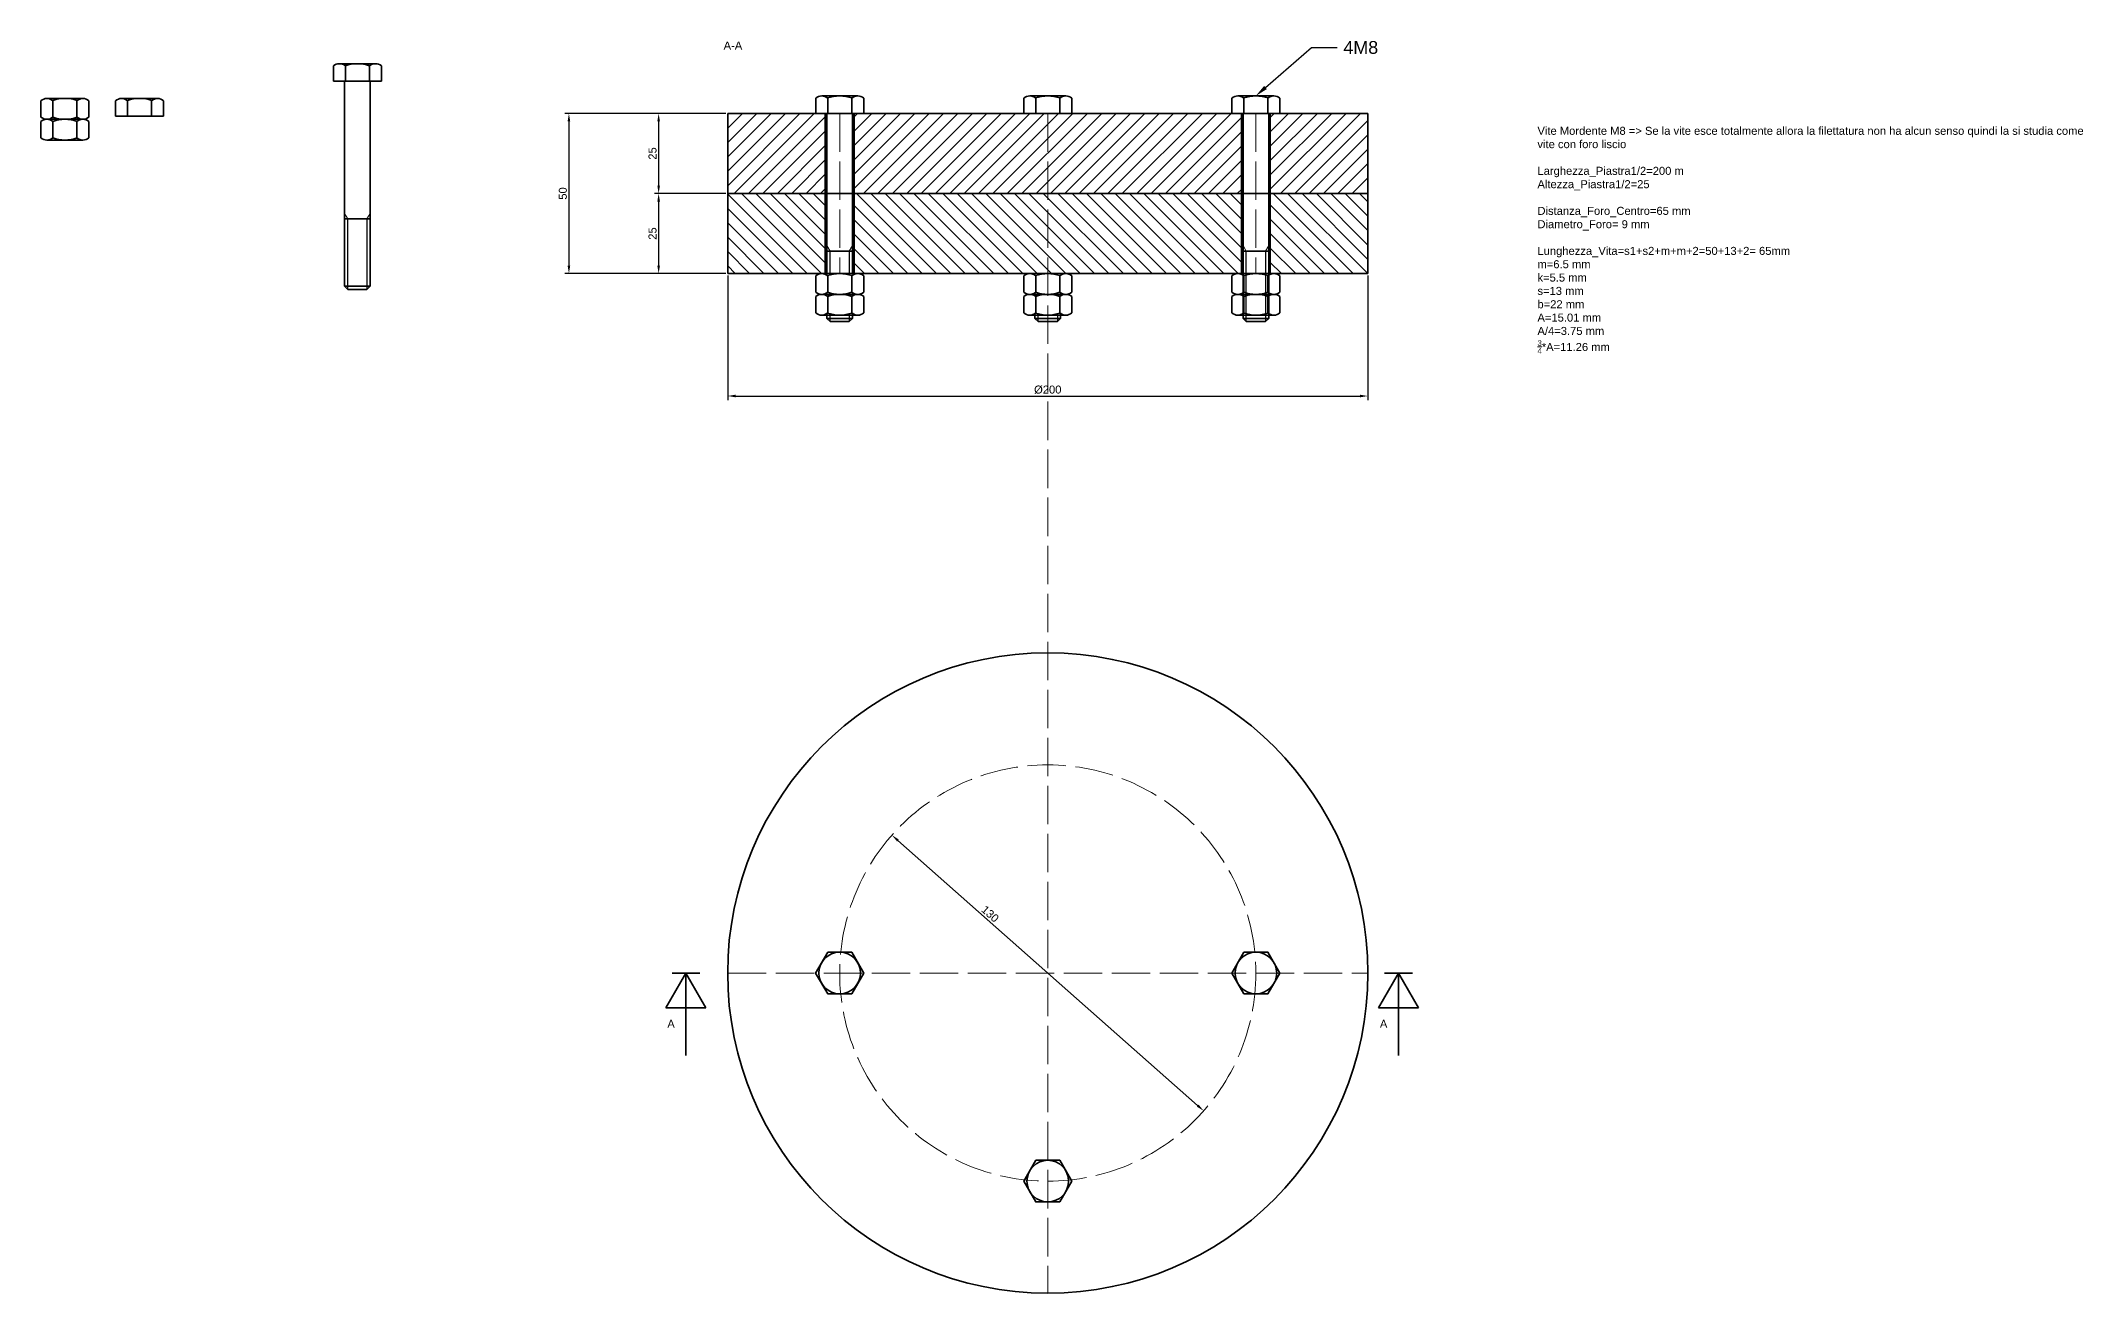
# Model space of a CAD drawing. Header units: millimetres. Extents: x 970 to 2316, y 1710 to 2101.
# Drawn here: x 970 to 1608, y 1710 to 2101 of the extents above; entities that cross this region are included whole.
import ezdxf
from ezdxf import colors
from ezdxf.entities.mleader import LeaderData, LeaderLine
from ezdxf.math import Vec2, Vec3

# ---------------------------------------------------------------- set-up
doc = ezdxf.new("R2010")
doc.units = ezdxf.units.MM
doc.linetypes.add('ACAD_ISO02W100', pattern=[15, 12, -3])
for name, color, linetype, lineweight in [('Campitura', 7, 'Continuous', 18), ('Grosse', 80, 'Continuous', 35), ('Proiezione', 140, 'ACAD_ISO02W100', 18)]:
    doc.layers.add(name, color=color, linetype=linetype, lineweight=lineweight)
doc.styles.get("Standard").update_dxf_attribs({"font": 'arial.ttf'})
doc.dimstyles.new('ISO-25', dxfattribs={"dimtxt": 2.5, "dimasz": 2.5, "dimexe": 1.25, "dimexo": 0.625, "dimtad": 1, "dimtxsty": 'Standard', "dimcen": 2.5, "dimadec": 0, "dimazin": 0, "dimtfac": 1, "dimtmove": 0, "dimatfit": 1, "dimfxl": 1, "dimarcsym": 0})

# ---------------------------------------------------------------- blocks, each defined once
blk = doc.blocks.new('*D3')
at = {"layer": 'Campitura', "color": 0, "lineweight": -2, "transparency": 16777216}
for p, q in [((1184.46, 2027.48), (1184.46, 1988.6)), ((1384.46, 2027.48), (1384.46, 1988.6)), ((1186.96, 1989.85), (1381.96, 1989.85))]:
    blk.add_line(p, q, dxfattribs=at)
at = {"layer": 'Campitura', "color": 0, "transparency": 16777216}
for points in [[(1186.96, 1990.27), (1186.96, 1989.44), (1184.46, 1989.85)], [(1381.96, 1990.27), (1381.96, 1989.44), (1384.46, 1989.85)]]:
    blk.add_solid(points, dxfattribs=at)
at = {"layer": 'Defpoints', "color": 0, "transparency": 16777216}
for p in [(1184.46, 2028.11), (1384.46, 2028.11), (1384.46, 1989.85)]:
    blk.add_point(p, dxfattribs=at)
at = {"layer": 'Campitura', "color": 0, "transparency": 16777216, "insert": (1284.46, 1991.82), "char_height": 2.5, "attachment_point": 5}
blk.add_mtext('%%C200', dxfattribs=at)
blk = doc.blocks.new('*D4')
at = {"layer": 'Campitura', "color": 0, "lineweight": -2, "transparency": 16777216}
for p, q in [((1183.84, 2053.11), (1161.65, 2053.11)), ((1162.9, 2050.61), (1162.9, 2030.61)), ((1183.84, 2028.11), (1161.65, 2028.11))]:
    blk.add_line(p, q, dxfattribs=at)
at = {"layer": 'Campitura', "color": 0, "transparency": 16777216}
for points in [[(1162.49, 2050.61), (1163.32, 2050.61), (1162.9, 2053.11)], [(1162.49, 2030.61), (1163.32, 2030.61), (1162.9, 2028.11)]]:
    blk.add_solid(points, dxfattribs=at)
at = {"layer": 'Defpoints', "color": 0, "transparency": 16777216}
for p in [(1184.46, 2053.11), (1162.9, 2028.11), (1184.46, 2028.11)]:
    blk.add_point(p, dxfattribs=at)
at = {"layer": 'Campitura', "color": 0, "transparency": 16777216, "insert": (1161, 2040.61), "char_height": 2.5, "attachment_point": 5, "rotation": 90}
blk.add_mtext('25', dxfattribs=at)
blk = doc.blocks.new('*D5')
at = {"layer": 'Campitura', "color": 0, "lineweight": -2, "transparency": 16777216}
for p, q in [((1183.84, 2078.11), (1161.65, 2078.11)), ((1162.9, 2075.61), (1162.9, 2055.61)), ((1183.84, 2053.11), (1161.65, 2053.11))]:
    blk.add_line(p, q, dxfattribs=at)
at = {"layer": 'Campitura', "color": 0, "transparency": 16777216}
for points in [[(1162.49, 2075.61), (1163.32, 2075.61), (1162.9, 2078.11)], [(1162.49, 2055.61), (1163.32, 2055.61), (1162.9, 2053.11)]]:
    blk.add_solid(points, dxfattribs=at)
at = {"layer": 'Defpoints', "color": 0, "transparency": 16777216}
for p in [(1184.46, 2078.11), (1162.9, 2053.11), (1184.46, 2053.11)]:
    blk.add_point(p, dxfattribs=at)
at = {"layer": 'Campitura', "color": 0, "transparency": 16777216, "insert": (1161, 2065.61), "char_height": 2.5, "attachment_point": 5, "rotation": 90}
blk.add_mtext('25', dxfattribs=at)
blk = doc.blocks.new('*D6')
at = {"layer": 'Campitura', "color": 0, "lineweight": -2, "transparency": 16777216}
for p, q in [((1183.84, 2078.11), (1133.62, 2078.11)), ((1134.87, 2075.61), (1134.87, 2030.61)), ((1183.84, 2028.11), (1133.62, 2028.11))]:
    blk.add_line(p, q, dxfattribs=at)
at = {"layer": 'Campitura', "color": 0, "transparency": 16777216}
for points in [[(1134.45, 2075.61), (1135.28, 2075.61), (1134.87, 2078.11)], [(1134.45, 2030.61), (1135.28, 2030.61), (1134.87, 2028.11)]]:
    blk.add_solid(points, dxfattribs=at)
at = {"layer": 'Defpoints', "color": 0, "transparency": 16777216}
for p in [(1184.46, 2078.11), (1134.87, 2028.11), (1184.46, 2028.11)]:
    blk.add_point(p, dxfattribs=at)
at = {"layer": 'Campitura', "color": 0, "transparency": 16777216, "insert": (1132.97, 2053.11), "char_height": 2.5, "attachment_point": 5, "rotation": 90}
blk.add_mtext('50', dxfattribs=at)
blk = doc.blocks.new('*U7')
at = {"layer": 'Grosse'}
blk.add_lwpolyline([(6.5, 133.75), (0, 137.51), (-6.5, 133.75), (-6.5, 126.25), (0, 122.49), (6.5, 126.25)], close=True, dxfattribs=at)
blk.add_circle((0, 130), 6.51, dxfattribs=at)
at = {"layer": 'Proiezione'}
blk.add_line((0, 165), (0, -35), dxfattribs=at)
blk = doc.blocks.new('*U8')
at = {"layer": 'Proiezione', "color": 0, "linetype": 'ByBlock', "lineweight": -2, "transparency": 16777216, "rotation": 90}
blk.add_blockref('*U7', (1349.46, 1809.62), dxfattribs=at)
blk = doc.blocks.new('*D9')
at = {"layer": 'Campitura', "color": 0, "lineweight": -2, "transparency": 16777216}
blk.add_line((1331.28, 1768.22), (1237.64, 1851.02), dxfattribs=at)
at = {"layer": 'Campitura', "color": 0, "transparency": 16777216}
for points in [[(1237.92, 1851.34), (1237.37, 1850.71), (1235.77, 1852.68)], [(1331.56, 1768.53), (1331.01, 1767.9), (1333.15, 1766.56)]]:
    blk.add_solid(points, dxfattribs=at)
at = {"layer": 'Defpoints', "color": 0, "transparency": 16777216}
for p in [(1235.77, 1852.68), (1333.15, 1766.56)]:
    blk.add_point(p, dxfattribs=at)
at = {"layer": 'Campitura', "color": 0, "transparency": 16777216, "insert": (1266.46, 1828.08), "char_height": 2.5, "attachment_point": 5, "rotation": 318.51249}
blk.add_mtext('130', dxfattribs=at)

msp = doc.modelspace()

# ---------------------------------------------------------------- hatches: boundary and pattern name
at = {"layer": 'Proiezione'}
h = msp.add_hatch(dxfattribs=at)
h.set_pattern_fill('ANSI31')
h.paths.add_polyline_path([(1214.963, 2078.107), (1184.463, 2078.107), (1184.463, 2053.107), (1214.963, 2053.107)])
h.paths.add_polyline_path([(1284.463, 2078.107), (1223.963, 2078.107), (1223.963, 2053.107), (1284.463, 2053.107)])
h.paths.add_polyline_path([(1344.963, 2078.107), (1284.463, 2078.107), (1284.463, 2053.107), (1344.963, 2053.107)])
h.paths.add_polyline_path([(1384.463, 2078.107), (1353.963, 2078.107), (1353.963, 2053.107), (1384.463, 2053.107)])
h = msp.add_hatch(dxfattribs=at)
h.set_pattern_fill('ANSI31', angle=90)
h.paths.add_polyline_path([(1214.963, 2028.107), (1214.963, 2053.107), (1184.463, 2053.107), (1184.463, 2028.107)])
h.paths.add_polyline_path([(1284.463, 2028.107), (1284.463, 2053.107), (1223.963, 2053.107), (1223.963, 2028.107)])
h.paths.add_polyline_path([(1344.963, 2028.107), (1344.963, 2053.107), (1284.463, 2053.107), (1284.463, 2028.107)])
h.paths.add_polyline_path([(1353.963, 2028.107), (1384.463, 2028.107), (1384.463, 2053.107), (1353.963, 2053.107)])

# ---------------------------------------------------------------- linework, layer by layer
for p, q in [((1065.79, 2023.165), (1065.79, 2045.165)), ((1071.79, 2045.165), (1071.79, 2023.165)), ((1216.463, 2028.107), (1216.463, 2035.107)), ((1222.463, 2035.107), (1222.463, 2028.107)), ((1346.463, 2013.107), (1346.463, 2035.107)), ((1352.463, 2035.107), (1352.463, 2013.107)), ((1216.463, 2013.107), (1216.463, 2015.514)), ((1222.463, 2015.514), (1222.463, 2013.107)), ((1281.463, 2013.107), (1281.463, 2015.514)), ((1287.463, 2015.514), (1287.463, 2013.107))]:
    msp.add_line(p, q)
at = {"layer": 'Campitura'}
for p, q in [((1065.79, 2045.165), (1064.79, 2046.897)), ((1071.79, 2045.165), (1072.79, 2046.897)), ((1216.463, 2035.107), (1215.463, 2036.839)), ((1222.463, 2035.107), (1223.463, 2036.839)), ((1346.463, 2035.107), (1345.463, 2036.839)), ((1352.463, 2035.107), (1353.463, 2036.839))]:
    msp.add_line(p, q, dxfattribs=at)
at = {"layer": 'Grosse'}
for p, q in [((1061.285, 2088.165), (1061.285, 2092.966)), ((1063.16, 2093.665), (1074.42, 2093.665)), ((1065.035, 2088.165), (1065.035, 2093.02)), ((1072.545, 2093.02), (1072.545, 2088.165)), ((1076.295, 2092.966), (1076.295, 2088.165)), ((1076.295, 2088.165), (1061.285, 2088.165)), ((1064.79, 2088.165), (1072.79, 2088.165)), ((1064.79, 2024.165), (1064.79, 2088.165)), ((1072.79, 2088.165), (1072.79, 2024.165)), ((969.904, 2077.002), (969.904, 2082.105)), ((971.779, 2082.804), (983.039, 2082.804)), ((973.654, 2076.948), (973.654, 2082.159)), ((981.164, 2082.159), (981.164, 2076.948)), ((984.914, 2082.105), (984.914, 2077.002)), ((993.242, 2077.304), (993.242, 2082.105)), ((995.117, 2082.804), (1006.377, 2082.804)), ((996.992, 2077.304), (996.992, 2082.159)), ((1004.502, 2082.159), (1004.502, 2077.304)), ((1008.252, 2082.105), (1008.252, 2077.304)), ((1211.958, 2078.107), (1211.958, 2082.908)), ((1213.833, 2083.607), (1225.093, 2083.607)), ((1215.708, 2078.107), (1215.708, 2082.962)), ((1223.218, 2082.962), (1223.218, 2078.107)), ((1226.968, 2082.908), (1226.968, 2078.107)), ((1276.958, 2078.107), (1276.958, 2082.908)), ((1278.833, 2083.607), (1290.093, 2083.607)), ((1280.708, 2078.107), (1280.708, 2082.962)), ((1288.218, 2082.962), (1288.218, 2078.107)), ((1291.968, 2082.908), (1291.968, 2078.107)), ((1341.958, 2078.107), (1341.958, 2082.908)), ((1343.833, 2083.607), (1355.093, 2083.607)), ((1345.708, 2078.107), (1345.708, 2082.962)), ((1353.218, 2082.962), (1353.218, 2078.107)), ((1356.968, 2082.908), (1356.968, 2078.107)), ((969.904, 2070.502), (969.904, 2075.605)), ((983.039, 2076.304), (971.779, 2076.304)), ((971.779, 2076.304), (983.039, 2076.304)), ((973.654, 2070.448), (973.654, 2075.659)), ((981.164, 2075.659), (981.164, 2070.448)), ((984.914, 2075.605), (984.914, 2070.502)), ((1008.252, 2077.304), (993.242, 2077.304)), ((1184.463, 2078.107), (1384.463, 2078.107)), ((1184.463, 2053.107), (1184.463, 2078.107)), ((1226.968, 2078.107), (1211.958, 2078.107)), ((1214.963, 2078.107), (1214.963, 2028.107)), ((1215.463, 2078.107), (1223.463, 2078.107)), ((1215.463, 2028.107), (1215.463, 2078.107)), ((1223.463, 2078.107), (1223.463, 2028.107)), ((1223.963, 2078.107), (1223.963, 2028.107)), ((1356.968, 2078.107), (1341.958, 2078.107)), ((1344.963, 2078.107), (1344.963, 2028.107)), ((1345.463, 2078.107), (1353.463, 2078.107)), ((1345.463, 2014.107), (1345.463, 2078.107)), ((1353.463, 2078.107), (1353.463, 2014.107)), ((1353.963, 2078.107), (1353.963, 2028.107)), ((1384.463, 2078.107), (1384.463, 2053.107)), ((983.039, 2069.804), (971.779, 2069.804)), ((1384.463, 2053.107), (1184.463, 2053.107)), ((1184.463, 2053.107), (1384.463, 2053.107)), ((1184.463, 2028.107), (1184.463, 2053.107)), ((1384.463, 2053.107), (1384.463, 2028.107)), ((1072.79, 2045.165), (1064.79, 2045.165)), ((1223.463, 2035.107), (1215.463, 2035.107)), ((1353.463, 2035.107), (1345.463, 2035.107)), ((1064.79, 2024.165), (1065.79, 2023.165)), ((1064.79, 2024.165), (1072.79, 2024.165)), ((1071.79, 2023.165), (1065.79, 2023.165)), ((1071.79, 2023.165), (1072.79, 2024.165)), ((1384.463, 2028.107), (1184.463, 2028.107)), ((1211.958, 2022.305), (1211.958, 2027.408)), ((1213.833, 2028.107), (1225.093, 2028.107)), ((1215.708, 2022.251), (1215.708, 2027.462)), ((1223.218, 2027.462), (1223.218, 2022.251)), ((1226.968, 2027.408), (1226.968, 2022.305)), ((1276.958, 2022.305), (1276.958, 2027.408)), ((1280.708, 2022.251), (1280.708, 2027.462)), ((1288.218, 2027.462), (1288.218, 2022.251)), ((1291.968, 2027.408), (1291.968, 2022.305)), ((1341.958, 2022.305), (1341.958, 2027.408)), ((1343.833, 2028.107), (1355.093, 2028.107)), ((1345.708, 2022.251), (1345.708, 2027.462)), ((1353.218, 2027.462), (1353.218, 2022.251)), ((1356.968, 2027.408), (1356.968, 2022.305)), ((1211.958, 2015.805), (1211.958, 2020.908)), ((1225.093, 2021.607), (1213.833, 2021.607)), ((1213.833, 2021.607), (1225.093, 2021.607)), ((1215.463, 2021.098), (1215.463, 2022.115)), ((1215.708, 2015.751), (1215.708, 2020.962)), ((1223.218, 2020.962), (1223.218, 2015.751)), ((1223.463, 2022.115), (1223.463, 2021.098)), ((1226.968, 2020.908), (1226.968, 2015.805)), ((1276.958, 2015.805), (1276.958, 2020.908)), ((1290.093, 2021.607), (1278.833, 2021.607)), ((1278.833, 2021.607), (1290.093, 2021.607)), ((1280.463, 2021.098), (1280.463, 2022.115)), ((1280.708, 2015.751), (1280.708, 2020.962)), ((1288.218, 2020.962), (1288.218, 2015.751)), ((1288.463, 2022.115), (1288.463, 2021.098)), ((1291.968, 2020.908), (1291.968, 2015.805)), ((1341.958, 2015.805), (1341.958, 2020.908)), ((1355.093, 2021.607), (1343.833, 2021.607)), ((1343.833, 2021.607), (1355.093, 2021.607)), ((1345.708, 2015.751), (1345.708, 2020.962)), ((1353.218, 2020.962), (1353.218, 2015.751)), ((1356.968, 2020.908), (1356.968, 2015.805)), ((1225.093, 2015.107), (1213.833, 2015.107)), ((1215.463, 2014.107), (1215.463, 2015.615)), ((1215.463, 2014.107), (1216.463, 2013.107)), ((1215.463, 2014.107), (1223.463, 2014.107)), ((1222.463, 2013.107), (1216.463, 2013.107)), ((1222.463, 2013.107), (1223.463, 2014.107)), ((1223.463, 2015.615), (1223.463, 2014.107)), ((1290.093, 2015.107), (1278.833, 2015.107)), ((1280.463, 2014.107), (1280.463, 2015.615)), ((1280.463, 2014.107), (1281.463, 2013.107)), ((1280.463, 2014.107), (1288.463, 2014.107)), ((1287.463, 2013.107), (1281.463, 2013.107)), ((1287.463, 2013.107), (1288.463, 2014.107)), ((1288.463, 2015.615), (1288.463, 2014.107)), ((1355.093, 2015.107), (1343.833, 2015.107)), ((1345.463, 2014.107), (1346.463, 2013.107)), ((1345.463, 2014.107), (1353.463, 2014.107)), ((1352.463, 2013.107), (1346.463, 2013.107)), ((1352.463, 2013.107), (1353.463, 2014.107)), ((1171.425, 1809.62), (1165.16, 1798.769)), ((1175.771, 1809.62), (1167.078, 1809.62)), ((1171.425, 1809.62), (1177.689, 1798.769)), ((1171.425, 1809.62), (1171.425, 1783.851)), ((1394.023, 1809.62), (1387.758, 1798.769)), ((1398.369, 1809.62), (1389.676, 1809.62)), ((1390.836, 1809.62), (1397.209, 1809.62)), ((1394.023, 1809.62), (1400.287, 1798.769)), ((1394.023, 1809.62), (1394.023, 1783.851)), ((1165.16, 1798.769), (1171.425, 1798.769)), ((1177.689, 1798.769), (1171.425, 1798.769)), ((1387.758, 1798.769), (1394.023, 1798.769)), ((1400.287, 1798.769), (1394.023, 1798.769))]:
    msp.add_line(p, q, dxfattribs=at)
for points in [[(1345.71, 1816.12), (1341.958, 1809.62), (1345.71, 1803.12), (1353.216, 1803.12), (1356.969, 1809.62), (1353.216, 1816.12)], [(1280.71, 1751.12), (1276.958, 1744.62), (1280.71, 1738.12), (1288.216, 1738.12), (1291.969, 1744.62), (1288.216, 1751.12)]]:
    msp.add_lwpolyline(points, close=True, dxfattribs=at)
for centre, radius in [((1284.463, 1809.62), 100), ((1349.463, 1809.62), 6.5), ((1284.463, 1744.62), 6.5)]:
    msp.add_circle(centre, radius, dxfattribs=at)
for centre, radius, start, end in [((1063.16, 2090.799), 2.866, 49.135883, 130.864117), ((1068.79, 2082.405), 11.26, 70.277685, 109.722315), ((1074.42, 2090.799), 2.866, 49.135883, 130.864117), ((971.779, 2079.938), 2.866, 49.135883, 130.864117), ((977.409, 2071.544), 11.26, 70.277685, 109.722315), ((983.039, 2079.938), 2.866, 49.135883, 130.864117), ((995.117, 2079.938), 2.866, 49.135883, 130.864117), ((1000.747, 2071.544), 11.26, 70.277685, 109.722315), ((1006.377, 2079.938), 2.866, 49.135883, 130.864117), ((1213.833, 2080.741), 2.866, 49.135883, 130.864117), ((1219.463, 2072.347), 11.26, 70.277685, 109.722315), ((1225.093, 2080.741), 2.866, 49.135883, 130.864117), ((1278.833, 2080.741), 2.866, 49.135883, 130.864117), ((1284.463, 2072.347), 11.26, 70.277685, 109.722315), ((1290.093, 2080.741), 2.866, 49.135883, 130.864117), ((1343.833, 2080.741), 2.866, 49.135883, 130.864117), ((1349.463, 2072.347), 11.26, 70.277685, 109.722315), ((1355.093, 2080.741), 2.866, 49.135883, 130.864117), ((971.779, 2079.17), 2.866, 229.135883, 310.864117), ((971.779, 2073.438), 2.866, 49.135883, 130.864117), ((977.409, 2087.564), 11.26, 250.277685, 289.722315), ((977.409, 2065.044), 11.26, 70.277685, 109.722315), ((983.039, 2079.17), 2.866, 229.135883, 310.864117), ((983.039, 2073.438), 2.866, 49.135883, 130.864117), ((971.779, 2072.67), 2.866, 229.135883, 310.864117), ((977.409, 2081.064), 11.26, 250.277685, 289.722315), ((983.039, 2072.67), 2.866, 229.135883, 310.864117), ((1213.833, 2025.241), 2.866, 49.135883, 130.864117), ((1219.463, 2016.847), 11.26, 70.277685, 109.722315), ((1225.093, 2025.241), 2.866, 49.135883, 130.864117), ((1278.833, 2025.241), 2.866, 49.135883, 130.864117), ((1284.463, 2016.847), 11.26, 70.277685, 109.722315), ((1290.093, 2025.241), 2.866, 49.135883, 130.864117), ((1343.833, 2025.241), 2.866, 49.135883, 130.864117), ((1349.463, 2016.847), 11.26, 70.277685, 109.722315), ((1355.093, 2025.241), 2.866, 49.135883, 130.864117), ((1213.833, 2024.473), 2.866, 229.135883, 310.864117), ((1213.833, 2018.741), 2.866, 49.135883, 130.864117), ((1219.463, 2032.867), 11.26, 250.277685, 289.722315), ((1219.463, 2010.347), 11.26, 70.277685, 109.722315), ((1225.093, 2024.473), 2.866, 229.135883, 310.864117), ((1225.093, 2018.741), 2.866, 49.135883, 130.864117), ((1278.833, 2024.473), 2.866, 229.135883, 310.864117), ((1278.833, 2018.741), 2.866, 49.135883, 130.864117), ((1284.463, 2032.867), 11.26, 250.277685, 289.722315), ((1284.463, 2010.347), 11.26, 70.277685, 109.722315), ((1290.093, 2024.473), 2.866, 229.135883, 310.864117), ((1290.093, 2018.741), 2.866, 49.135883, 130.864117), ((1343.833, 2024.473), 2.866, 229.135883, 310.864117), ((1343.833, 2018.741), 2.866, 49.135883, 130.864117), ((1349.463, 2032.867), 11.26, 250.277685, 289.722315), ((1349.463, 2010.347), 11.26, 70.277685, 109.722315), ((1355.093, 2024.473), 2.866, 229.135883, 310.864117), ((1355.093, 2018.741), 2.866, 49.135883, 130.864117), ((1213.833, 2017.973), 2.866, 229.135883, 310.864117), ((1219.463, 2026.367), 11.26, 250.277685, 289.722315), ((1225.093, 2017.973), 2.866, 229.135883, 310.864117), ((1278.833, 2017.973), 2.866, 229.135883, 310.864117), ((1284.463, 2026.367), 11.26, 250.277685, 289.722315), ((1290.093, 2017.973), 2.866, 229.135883, 310.864117), ((1343.833, 2017.973), 2.866, 229.135883, 310.864117), ((1349.463, 2026.367), 11.26, 250.277685, 289.722315), ((1355.093, 2017.973), 2.866, 229.135883, 310.864117)]:
    msp.add_arc(centre, radius, start, end, dxfattribs=at)
at = {"layer": 'Proiezione'}
for p, q in [((1219.463, 2078.107), (1219.463, 2028.107)), ((1284.463, 2078.107), (1284.463, 1709.62)), ((1349.463, 2078.107), (1349.463, 2028.107))]:
    msp.add_line(p, q, dxfattribs=at)
msp.add_circle((1284.463, 1809.62), 65, dxfattribs=at)

# ---------------------------------------------------------------- block references
msp.add_blockref('*U8', (0, 0), dxfattribs=at)

# ---------------------------------------------------------------- texts
at = {"layer": 'Grosse', "char_height": 2.5, "attachment_point": 1}
for s, width, insert in [('A-A', 31.5443, (1183.195, 2100.572)), ('A', 3.08176, (1165.613, 1795.009)), ('A', 3.08176, (1388.211, 1795.009))]:
    msp.add_mtext_dynamic_manual_height_columns(s, width=width, gutter_width=12.5, heights=[0], dxfattribs=dict(at, insert=insert))
at = {"layer": 'Proiezione', "insert": (1437.428, 2073.945), "char_height": 2.5, "attachment_point": 1}
msp.add_mtext_dynamic_manual_height_columns('\\A1;Vite Mordente M8 => Se la vite esce totalmente allora la filettatura non ha alcun senso quindi la si studia come vite con foro liscio\\P\\PLarghezza_Piastra1/2=200 m\\PAltezza_Piastra1/2=25\\P\\PDistanza_Foro_Centro=65 mm\\PDiametro_Foro= 9 mm\\P\\PLunghezza_Vita=s1+s2+m+m+2=50+13+2= 65mm\\Pm=6.5 mm\\Pk=5.5 mm\\Ps=13 mm\\Pb=22 mm\\PA=15.01 mm\\PA/4=3.75 mm\\P{\\H0.7x;\\S3/4;}*A=11.26 mm', width=175.21838, gutter_width=12.5, heights=[0], dxfattribs=at)

# ---------------------------------------------------------------- dimensions: what is measured, and where the dimension line sits
at = {"layer": 'Campitura'}
for base, p1, p2, picture, middle in [((1134.867, 2028.107), (1184.463, 2078.107), (1184.463, 2028.107), '*D6', (1132.965, 2053.107)), ((1162.902, 2053.107), (1184.463, 2078.107), (1184.463, 2053.107), '*D5', (1161, 2065.607)), ((1162.902, 2028.107), (1184.463, 2053.107), (1184.463, 2028.107), '*D4', (1161, 2040.607))]:
    dim = msp.add_linear_dim(base=base, p1=p1, p2=p2, angle=90, dimstyle='ISO-25', dxfattribs=at)
    dim.commit()
    dim.dimension.update_dxf_attribs({"geometry": picture, "text_midpoint": middle})
dim = msp.add_linear_dim(base=(1384.463, 1989.853), p1=(1184.463, 2028.107), p2=(1384.463, 2028.107), text='%%C<>', dimstyle='ISO-25', dxfattribs=at)
dim.commit()
dim.dimension.update_dxf_attribs({"geometry": '*D3', "text_midpoint": (1284.463, 1991.824)})
dim = msp.add_diameter_dim_2p(p1=(1333.155, 1766.56), p2=(1235.772, 1852.68), text='130', dimstyle='ISO-25', dxfattribs=at)
dim.commit()
dim.dimension.update_dxf_attribs({"geometry": '*D9', "text_midpoint": (1265.202, 1826.654), "dimtype": 163})

# ---------------------------------------------------------------- leaders
ml = msp.add_multileader_mtext('Standard', dxfattribs=at)
ml.set_content('4M8', color=256)
ml.set_leader_properties()
ml.build(insert=Vec2(0, 0))
ctx = ml.context
ctx.base_point, ctx.plane_origin = Vec3(1374.812, 2098.701), Vec3(1349.463, 2083.607)
notes = []
notes.append((ctx, [(0, (1, 1, 0), (1366.812, 2098.701), (1, 0), 8, [(0, [(1349.463, 2083.607)], 0, [])])]))
ctx.mtext.insert, ctx.mtext.flow_direction = Vec3(1376.812, 2100.735), 5
for ctx, leaders in notes:
    for number, flags, end, landing, length, lines in leaders:
        leader = LeaderData()
        leader.index, (leader.has_last_leader_line, leader.has_dogleg_vector, leader.attachment_direction) = number, flags
        leader.last_leader_point, leader.dogleg_vector, leader.dogleg_length = Vec3(end), Vec3(landing), length
        for number, points, colour, breaks in lines:
            line = LeaderLine()
            line.index, line.vertices, line.color, line.breaks = number, Vec3.list(points), colors.encode_raw_color(colour), breaks
            leader.lines.append(line)
        ctx.leaders.append(leader)

doc.saveas('drawing.dxf')
